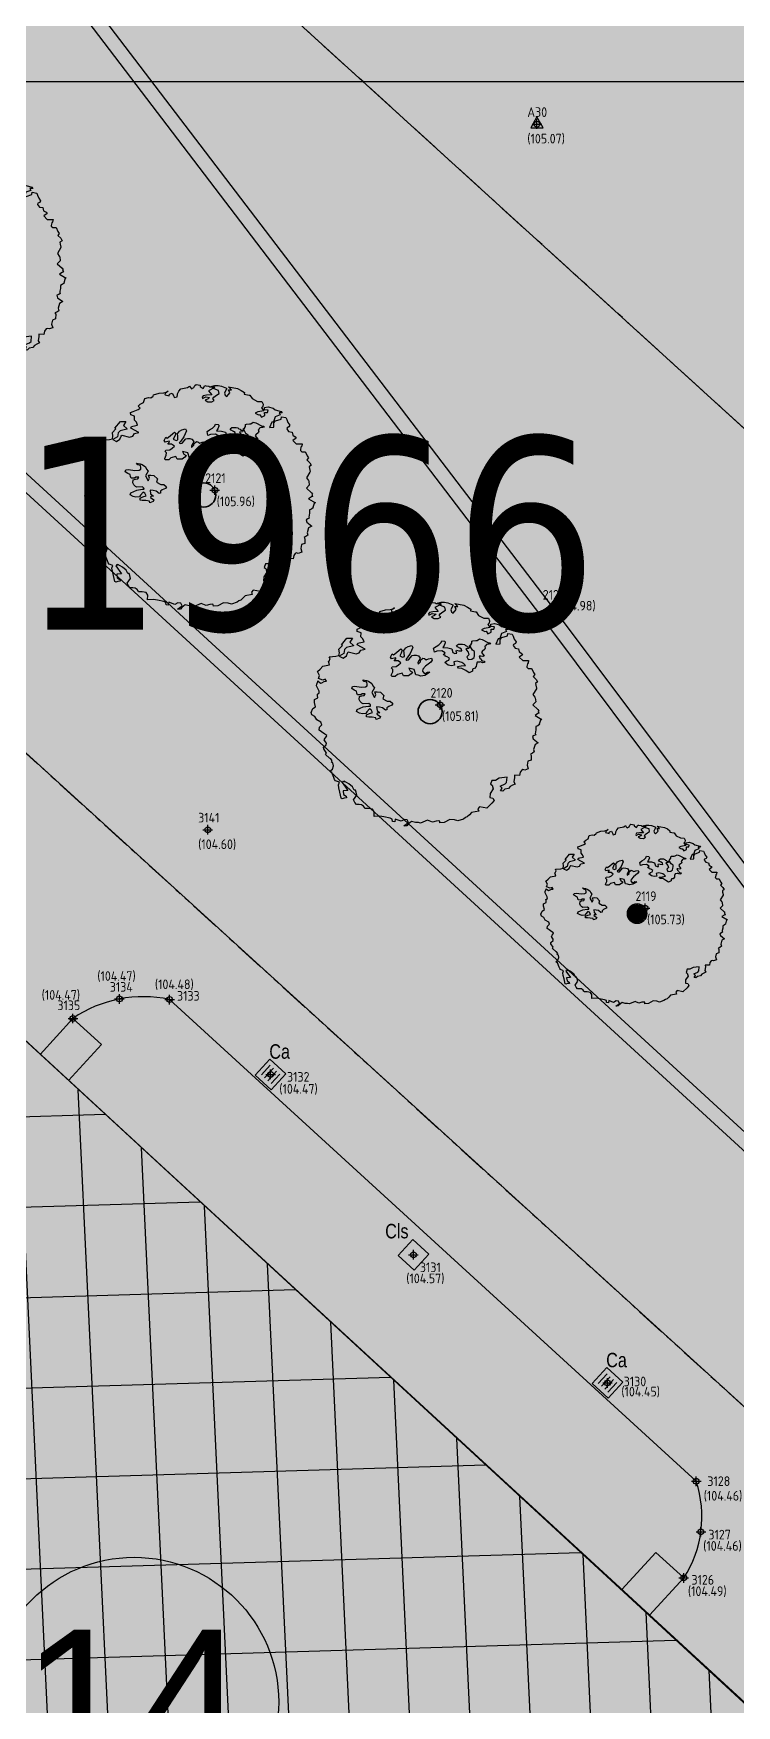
# Model space of a CAD drawing. Extents: x 9555 to 11275, y -8412 to -6382.
# Drawn here: x 10449.14 to 10463.72, y -7887.91 to -7853.26 of the extents above; entities that cross this region are included whole.
import ezdxf
from ezdxf.enums import TextEntityAlignment as Align

# ---------------------------------------------------------------- set-up
doc = ezdxf.new("R2010")
doc.units = 0
doc.header["$MEASUREMENT"] = 0
doc.header["$XCLIPFRAME"] = 2
doc.header["$PDMODE"] = 33
doc.header["$PDSIZE"] = 0.12
doc.linetypes.add('DASHEDX2', pattern=[1.5, 1, -0.5])
doc.linetypes.add('PHANTOM2', pattern=[1.25, 0.625, -0.125, 0.125, -0.125, 0.125, -0.125])
doc.layers.get('0').update_dxf_attribs({"color": 53, "lineweight": 50})
for name, color, linetype in [('01_PROG', 7, 'Continuous'), ('02_CAT', 7, 'Continuous'), ('Conf Lotti-Retino', 253, 'Continuous'), ('Fgl-Cat_Txt-DivisioneAllegati', 161, 'DASHEDX2'), ('GEI-Nome_P', 6, 'Continuous'), ('GEI-Punti', 7, 'Continuous'), ('Gei-Punti_3D', 3, 'Continuous'), ('GEI-Quote_P', 3, 'Continuous'), ('GEI-Simboli', 6, 'Continuous'), ('Immagine', 181, 'Continuous'), ('Ril-Aiuola_Retino', 85, 'Continuous'), ('Ril-Albero', 104, 'Continuous'), ('Ril-Fabbr_Num', 7, 'Continuous'), ('Ril-Fabbr_Retino', 8, 'Continuous'), ('Ril-Muro', 6, 'Continuous'), ('Ril-Strada', 4, 'Continuous'), ('Ril-Tomb_CADITOIA-Chiusino', 5, 'Continuous'), ('Ril-Tomb_CEMENTO-Cls', 5, 'Continuous')]:
    doc.layers.add(name, color=color, linetype=linetype)
for name, color, linetype, lineweight in [('Conf Lotti', 2, 'PHANTOM2', 30), ('Fgl.957D_Estratto', 162, 'Continuous', 30), ('Fgl.957E_Estratto', 5, 'Continuous', 30), ('Fr01 Fgl. 957D', 140, 'Continuous', 30), ('Ril-Albero_Tronco', 3, 'Continuous', 35), ('Ril-Fabbr', 9, 'Continuous', 30)]:
    doc.layers.add(name, color=color, linetype=linetype, lineweight=lineweight)
doc.layers.add('Gei-Nome_p(OFF)', color=251, linetype='Continuous', plot=False)
doc.styles.add('Arial', font='arial.ttf')
doc.styles.add('HELVLA', font='helvl', dxfattribs={"width": 0.8})
doc.styles.get("Standard").update_dxf_attribs({"font": 'isocp.shx'})
doc.styles.add('Tahoma', font='tahoma.ttf')
picture_1 = doc.add_image_def('image1.png', size_in_pixel=(3510, 4950))
picture_2 = doc.add_image_def('image2.png', size_in_pixel=(4950, 3510))
picture_3 = doc.add_image_def('image3.png', size_in_pixel=(3510, 4950))

# ---------------------------------------------------------------- blocks, each defined once
blk = doc.blocks.new('ALB_PINO')
at = {"layer": 'Ril-Albero'}
for points in [[(0.996, -1.089), (0.965, -1.084), (0.987, -1.048), (0.96, -1.019), (1.029, -0.991), (1.049, -0.971), (1.054, -0.9), (0.948, -0.913), (0.894, -0.943), (0.846, -0.942), (0.829, -0.995), (0.851, -1.007), (0.866, -1.058), (0.822, -1.122), (0.82, -1.177), (0.859, -1.184), (0.876, -1.219), (0.846, -1.254), (0.778, -1.322), (0.678, -1.303), (0.656, -1.332), (0.666, -1.365), (0.568, -1.38), (0.538, -1.414), (0.509, -1.441), (0.483, -1.452), (0.456, -1.471), (0.379, -1.497), (0.334, -1.481), (0.271, -1.478), (0.191, -1.519), (0.134, -1.525), (0.131, -1.501), (0.115, -1.498), (0.083, -1.5), (0.032, -1.515), (-0.035, -1.487), (-0.13, -1.526), (-0.161, -1.52), (-0.201, -1.521), (-0.253, -1.503), (-0.301, -1.543), (-0.32, -1.563), (-0.36, -1.564), (-0.296, -1.52), (-0.314, -1.484), (-0.353, -1.478), (-0.397, -1.502), (-0.479, -1.471), (-0.486, -1.509), (-0.517, -1.504), (-0.519, -1.472), (-0.549, -1.458), (-0.634, -1.443), (-0.688, -1.433), (-0.769, -1.435), (-0.765, -1.371), (-0.791, -1.335), (-0.845, -1.325), (-0.893, -1.325), (-0.899, -1.315), (-0.912, -1.297), (-0.94, -1.276), (-0.971, -1.271), (-1.011, -1.271), (-1.03, -1.244), (-1.048, -1.209), (-1.004, -1.145), (-1.013, -1.103), (-1.024, -1.077), (-1.039, -1.075), (-1.063, -1.03), (-1.112, -0.99), (-1.178, -0.954), (-1.188, -0.968), (-1.193, -0.951), (-1.205, -0.973), (-1.129, -1.082), (-1.193, -1.087), (-1.186, -1.136), (-1.15, -1.158), (-1.147, -1.183), (-1.179, -1.185), (-1.205, -1.196), (-1.219, -1.186), (-1.236, -1.103), (-1.25, -1.045), (-1.258, -1.003), (-1.244, -0.966), (-1.296, -0.948), (-1.309, -0.93), (-1.32, -0.904), (-1.348, -0.835), (-1.376, -0.814), (-1.34, -0.789), (-1.324, -0.744), (-1.332, -0.702), (-1.354, -0.691), (-1.343, -0.676), (-1.362, -0.649), (-1.377, -0.639), (-1.432, -0.589), (-1.42, -0.567), (-1.458, -0.512), (-1.461, -0.488), (-1.423, -0.454), (-1.419, -0.431), (-1.432, -0.413), (-1.451, -0.386), (-1.439, -0.364), (-1.419, -0.343), (-1.417, -0.328), (-1.445, -0.307), (-1.487, -0.275), (-1.523, -0.253), (-1.516, -0.214), (-1.486, -0.18), (-1.496, -0.146), (-1.554, -0.112), (-1.578, -0.067), (-1.621, -0.043), (-1.631, -0.01), (-1.606, 0.042), (-1.569, 0.067), (-1.583, 0.125), (-1.584, 0.165), (-1.539, 0.189), (-1.542, 0.222), (-1.546, 0.239), (-1.519, 0.258), (-1.523, 0.282), (-1.558, 0.352), (-1.554, 0.376), (-1.539, 0.413), (-1.538, 0.421), (-1.503, 0.391), (-1.486, 0.396), (-1.451, 0.413), (-1.451, 0.413), (-1.419, 0.415), (-1.438, 0.443), (-1.472, 0.433), (-1.532, 0.452), (-1.516, 0.497), (-1.546, 0.55), (-1.508, 0.583), (-1.469, 0.624), (-1.378, 0.64), (-1.393, 0.69), (-1.386, 0.689), (-1.371, 0.726), (-1.382, 0.752), (-1.293, 0.76), (-1.251, 0.769), (-1.244, 0.807), (-1.252, 0.856), (-1.203, 0.904), (-1.217, 0.914), (-1.142, 1.006), (-1.066, 1.007), (-1.102, 0.953), (-1.05, 0.908), (-1.052, 0.9), (-1.144, 0.877), (-1.173, 0.85), (-1.183, 0.796), (-1.245, 0.759), (-1.194, 0.734), (-1.148, 0.766), (-1.133, 0.803), (-1.123, 0.817), (-1.016, 0.79), (-0.973, 0.806), (-0.95, 0.842), (-0.892, 0.856), (-1.001, 0.915), (-0.989, 0.937), (-0.972, 0.942), (-0.906, 0.954), (-0.923, 0.997), (-0.949, 1.026), (-0.947, 1.081), (-1, 1.099), (-1.002, 1.131), (-0.969, 1.141), (-0.9, 1.169), (-0.872, 1.188), (-0.899, 1.216), (-0.87, 1.243), (-0.826, 1.267), (-0.809, 1.32), (-0.758, 1.335), (-0.727, 1.329), (-0.691, 1.355), (-0.688, 1.37), (-0.611, 1.396), (-0.546, 1.4), (-0.513, 1.41), (-0.487, 1.422), (-0.523, 1.396), (-0.535, 1.374), (-0.527, 1.373), (-0.475, 1.356), (-0.472, 1.371), (-0.461, 1.385), (-0.435, 1.396), (-0.411, 1.352), (-0.406, 1.335), (-0.365, 1.344), (-0.359, 1.375), (-0.358, 1.383), (-0.343, 1.42), (-0.313, 1.454), (-0.222, 1.47), (-0.195, 1.489), (-0.182, 1.471), (-0.169, 1.452), (-0.134, 1.47), (-0.121, 1.5), (-0.103, 1.512), (-0.049, 1.503), (-0.051, 1.487), (-0.009, 1.456), (0.015, 1.499), (0.03, 1.496), (0.069, 1.489), (0.083, 1.479), (0.148, 1.483), (0.145, 1.468), (0.066, 1.426), (0.111, 1.37), (0.039, 1.367), (-0.01, 1.36), (-0.022, 1.338), (-0.017, 1.321), (0.027, 1.345), (0.081, 1.336), (0.062, 1.315), (0.019, 1.299), (0.055, 1.276), (0.11, 1.274), (0.145, 1.292), (0.126, 1.319), (0.126, 1.319), (0.138, 1.341), (0.175, 1.367), (0.211, 1.392), (0.203, 1.433), (0.142, 1.452), (0.1, 1.484), (0.151, 1.499), (0.198, 1.498), (0.245, 1.49), (0.29, 1.474), (0.29, 1.474), (0.312, 1.462), (0.31, 1.454), (0.284, 1.395), (0.295, 1.369), (0.315, 1.349), (0.356, 1.398), (0.34, 1.441), (0.38, 1.442), (0.339, 1.481), (0.463, 1.459), (0.514, 1.433), (0.557, 1.402), (0.553, 1.379), (0.622, 1.366), (0.63, 1.365), (0.662, 1.319), (0.735, 1.282), (0.798, 1.278), (0.816, 1.243), (0.81, 1.212), (0.791, 1.192), (0.824, 1.154), (0.741, 1.137), (0.706, 1.119), (0.749, 1.096), (0.766, 1.101), (0.792, 1.064), (0.836, 1.088), (0.835, 1.128), (0.875, 1.129), (0.881, 1.16), (0.834, 1.168), (0.832, 1.2), (0.881, 1.208), (0.95, 1.187), (0.978, 1.166), (1.062, 1.143), (1.074, 1.125), (1.034, 1.124), (1.046, 1.098), (0.977, 1.071), (0.956, 1.002), (0.932, 0.999), (0.902, 0.924), (0.959, 0.93), (0.961, 0.986), (0.982, 1.014), (1.059, 1.04), (1.065, 1.071), (1.126, 1.06), (1.138, 1.034), (1.154, 0.991), (1.179, 0.954), (1.168, 0.933), (1.142, 0.921), (1.139, 0.906), (1.164, 0.869), (1.211, 0.861), (1.219, 0.819), (1.255, 0.797), (1.268, 0.779), (1.222, 0.747), (1.269, 0.699), (1.309, 0.699), (1.35, 0.7), (1.344, 0.669), (1.333, 0.655), (1.326, 0.616), (1.325, 0.609), (1.346, 0.589), (1.386, 0.59), (1.393, 0.588), (1.416, 0.536), (1.435, 0.509), (1.414, 0.481), (1.455, 0.442), (1.473, 0.406), (1.445, 0.387), (1.449, 0.363), (1.457, 0.321), (1.456, 0.314), (1.41, 0.234), (1.435, 0.198), (1.441, 0.188), (1.447, 0.132), (1.408, 0.091), (1.477, 0.03), (1.489, 0.012), (1.48, 0.006), (1.492, -0.02), (1.475, -0.025), (1.438, -0.051), (1.532, -0.107), (1.516, -0.105), (1.496, -0.173), (1.504, -0.174), (1.477, -0.193), (1.451, -0.205), (1.451, -0.245), (1.444, -0.283), (1.442, -0.299), (1.447, -0.316), (1.428, -0.328), (1.402, -0.34), (1.412, -0.373), (1.483, -0.426), (1.438, -0.45), (1.418, -0.518), (1.428, -0.552), (1.401, -0.571), (1.375, -0.582), (1.387, -0.6), (1.384, -0.664), (1.341, -0.68), (1.331, -0.734), (1.346, -0.785), (1.296, -0.8), (1.272, -0.795), (1.255, -0.8), (1.234, -0.829), (1.226, -0.875), (1.155, -0.87), (1.157, -0.903), (1.146, -0.964), (1.165, -0.992), (1.13, -1.009), (1.095, -1.027), (1.074, -1.055), (1.025, -1.062)], [(0.722, 0.669), (0.688, 0.681), (0.677, 0.679), (0.646, 0.676), (0.635, 0.647), (0.633, 0.619), (0.609, 0.591), (0.588, 0.587), (0.579, 0.583), (0.58, 0.554), (0.534, 0.532), (0.488, 0.563), (0.436, 0.592), (0.388, 0.596), (0.374, 0.616), (0.427, 0.625), (0.484, 0.632), (0.461, 0.656), (0.434, 0.674), (0.369, 0.693), (0.323, 0.682), (0.332, 0.635), (0.291, 0.627), (0.247, 0.637), (0.2, 0.672), (0.229, 0.695), (0.257, 0.707), (0.265, 0.731), (0.235, 0.751), (0.204, 0.759), (0.205, 0.774), (0.179, 0.779), (0.191, 0.793), (0.205, 0.806), (0.162, 0.833), (0.093, 0.828), (0.058, 0.814), (0.045, 0.867), (0.081, 0.891), (0.12, 0.915), (0.15, 0.945), (0.162, 0.97), (0.197, 0.965), (0.207, 0.954), (0.208, 0.942), (0.193, 0.907), (0.176, 0.878), (0.244, 0.875), (0.296, 0.86), (0.31, 0.81), (0.338, 0.797), (0.364, 0.8), (0.359, 0.83), (0.362, 0.844), (0.393, 0.835), (0.436, 0.833), (0.432, 0.855), (0.407, 0.871), (0.375, 0.886), (0.362, 0.905), (0.387, 0.922), (0.398, 0.926), (0.445, 0.926), (0.469, 0.918), (0.483, 0.906), (0.501, 0.899), (0.507, 0.889), (0.54, 0.883), (0.531, 0.865), (0.506, 0.86), (0.49, 0.858), (0.5, 0.841), (0.522, 0.816), (0.531, 0.78), (0.503, 0.752), (0.52, 0.715), (0.57, 0.72), (0.602, 0.74), (0.606, 0.763), (0.609, 0.8), (0.609, 0.823), (0.579, 0.844), (0.552, 0.886), (0.536, 0.901), (0.557, 0.916), (0.571, 0.936), (0.572, 0.963), (0.586, 0.971), (0.627, 0.975), (0.646, 0.976), (0.677, 0.997), (0.715, 0.986), (0.793, 0.946), (0.817, 0.941), (0.832, 0.929), (0.81, 0.922), (0.793, 0.925), (0.771, 0.919), (0.76, 0.902), (0.748, 0.895), (0.756, 0.865), (0.752, 0.856), (0.714, 0.825), (0.706, 0.811), (0.724, 0.785), (0.743, 0.764), (0.724, 0.753), (0.693, 0.76), (0.672, 0.758), (0.683, 0.734), (0.699, 0.717), (0.706, 0.705), (0.72, 0.696), (0.745, 0.69), (0.744, 0.671)], [(-0.5, 0.779), (-0.459, 0.809), (-0.424, 0.842), (-0.4, 0.861), (-0.381, 0.842), (-0.397, 0.803), (-0.417, 0.764), (-0.38, 0.748), (-0.353, 0.757), (-0.355, 0.807), (-0.361, 0.836), (-0.332, 0.874), (-0.3, 0.893), (-0.251, 0.905), (-0.238, 0.878), (-0.272, 0.796), (-0.315, 0.736), (-0.335, 0.716), (-0.32, 0.707), (-0.296, 0.709), (-0.244, 0.767), (-0.223, 0.774), (-0.19, 0.772), (-0.161, 0.762), (-0.138, 0.731), (-0.151, 0.704), (-0.17, 0.675), (-0.166, 0.652), (-0.134, 0.68), (-0.133, 0.705), (-0.099, 0.734), (-0.079, 0.726), (-0.055, 0.711), (-0.022, 0.723), (0.019, 0.73), (0.03, 0.706), (0.01, 0.678), (-0.062, 0.624), (-0.102, 0.58), (-0.106, 0.554), (-0.092, 0.538), (-0.068, 0.52), (-0.036, 0.542), (-0.006, 0.539), (-0.049, 0.509), (-0.074, 0.497), (-0.127, 0.486), (-0.164, 0.498), (-0.194, 0.503), (-0.217, 0.575), (-0.29, 0.595), (-0.275, 0.557), (-0.241, 0.539), (-0.26, 0.516), (-0.297, 0.488), (-0.363, 0.488), (-0.384, 0.526), (-0.449, 0.509), (-0.479, 0.482), (-0.527, 0.479), (-0.532, 0.5), (-0.513, 0.545), (-0.511, 0.578), (-0.53, 0.597), (-0.521, 0.615), (-0.467, 0.62), (-0.434, 0.641), (-0.403, 0.667), (-0.44, 0.697), (-0.491, 0.694), (-0.471, 0.722), (-0.472, 0.735), (-0.53, 0.722), (-0.541, 0.746), (-0.519, 0.791)], [(-0.743, -0.084), (-0.794, -0.076), (-0.842, -0.074), (-0.872, -0.071), (-0.872, -0.044), (-0.833, -0.028), (-0.791, -0.014), (-0.806, 0.023), (-0.832, 0.036), (-0.866, -0.001), (-0.882, -0.026), (-0.929, -0.032), (-0.966, -0.023), (-1.009, 0.003), (-0.999, 0.031), (-0.917, 0.066), (-0.844, 0.077), (-0.816, 0.077), (-0.819, 0.094), (-0.838, 0.109), (-0.916, 0.105), (-0.936, 0.115), (-0.958, 0.14), (-0.971, 0.167), (-0.966, 0.206), (-0.937, 0.216), (-0.903, 0.223), (-0.89, 0.242), (-0.932, 0.244), (-0.95, 0.228), (-0.996, 0.231), (-1.004, 0.251), (-1.01, 0.278), (-1.042, 0.294), (-1.075, 0.318), (-1.066, 0.342), (-1.032, 0.348), (-0.944, 0.335), (-0.884, 0.338), (-0.863, 0.354), (-0.861, 0.375), (-0.866, 0.405), (-0.904, 0.412), (-0.923, 0.435), (-0.872, 0.426), (-0.845, 0.416), (-0.8, 0.387), (-0.783, 0.352), (-0.764, 0.328), (-0.8, 0.26), (-0.762, 0.194), (-0.745, 0.232), (-0.757, 0.269), (-0.727, 0.272), (-0.682, 0.265), (-0.634, 0.219), (-0.647, 0.177), (-0.589, 0.143), (-0.548, 0.141), (-0.512, 0.11), (-0.524, 0.09), (-0.568, 0.072), (-0.594, 0.05), (-0.594, 0.024), (-0.613, 0.018), (-0.654, 0.051), (-0.692, 0.06), (-0.733, 0.064), (-0.728, 0.017), (-0.69, -0.018), (-0.724, -0.023), (-0.732, -0.033), (-0.682, -0.065), (-0.691, -0.09), (-0.739, -0.106)]]:
    blk.add_lwpolyline(points, close=True, dxfattribs=at)
at = {"layer": 'Ril-Albero', "const_width": 0.15, "flags": 128}
blk.add_lwpolyline([(-0.075, 0, 1), (0.075, 0, 1)], format="xyb", close=True, dxfattribs=at)
blk = doc.blocks.new('TCa-a')
at = {"layer": 'Ril-Tomb_CADITOIA-Chiusino'}
for p, q in [((-0.15, 0.15), (0.15, 0.15)), ((-0.15, 0.05), (0.15, 0.05)), ((-0.15, -0.05), (0.15, -0.05)), ((-0.15, -0.15), (0.15, -0.15))]:
    blk.add_line(p, q, dxfattribs=at)
blk.add_lwpolyline([(-0.25, -0.25), (0.25, -0.25), (0.25, 0.25), (-0.25, 0.25)], close=True, dxfattribs=at)
blk = doc.blocks.new('FabbrTeatro-N')
at = {"layer": 'Ril-Fabbr_Num'}
h = blk.add_hatch(color=152, dxfattribs=at)
edge = h.paths.add_edge_path()
edge.add_arc((0, 0), 1, 0, 360)
blk.add_circle((0, 0), 1, dxfattribs=at)
at = {"layer": 'Ril-Fabbr_Num', "style": 'Arial'}
blk.add_attdef('Num', text='', height=1, dxfattribs=at).set_placement((0, 0), align=Align.MIDDLE)
blk = doc.blocks.new('20043-1_Prog-Confini')
at = {"layer": 'Conf Lotti-Retino'}
h = blk.add_hatch(color=256, dxfattribs=at)
h.paths.add_polyline_path([(10440.904, -7860.831), (10481.594, -7897.835), (10443.955, -7939.223), (10455.053, -7949.315), (10501.476, -7898.267), (10547.189, -7848.002), (10411.97, -7725.031), (10340.578, -7745.23), (10225.512, -7871.756), (10219.572, -7866.354), (10165.524, -7925.785), (10195.694, -7953.18), (10249.907, -8002.481), (10270.622, -8021.32), (10278.897, -8012.22), (10188.639, -7930.138), (10307.726, -7799.19), (10366.912, -7853.014), (10397.984, -7881.272), (10388.565, -7891.63), (10401.881, -7903.74)])
h.paths.add_polyline_path([(10406.058, -7872.394), (10374.985, -7844.136), (10315.8, -7790.312), (10347.147, -7755.842), (10408.825, -7738.391), (10442.939, -7769.415), (10528.018, -7846.787), (10491.686, -7886.738), (10437.68, -7837.623)], flags=16)
for color, points in [(41, [(10374.985, -7844.136), (10442.939, -7769.415), (10528.018, -7846.787), (10491.686, -7886.738), (10437.68, -7837.623), (10406.058, -7872.394)]), (43, [(10440.904, -7860.831), (10401.881, -7903.74), (10442.571, -7940.744), (10481.594, -7897.835)])]:
    blk.add_hatch(color=color, dxfattribs=at).paths.add_polyline_path(points)
at = {"layer": 'Conf Lotti'}
for p, q in [((10491.686, -7886.738), (10437.68, -7837.623)), ((10481.594, -7897.835), (10440.904, -7860.831))]:
    blk.add_line(p, q, dxfattribs=at)
blk = doc.blocks.new('-Fgl. 957D Estratto Foglio Intero_PostFR1')
at = {"layer": 'Immagine'}
image = blk.add_image(picture_1, insert=(10047.107, -8052.467), size_in_units=(594.323, 838.148), rotation=0.001621, dxfattribs=at)
image.set_boundary_path([(307.502, 335.181), (3170.12, 4586.921)])
image.dxf.flags = 15
blk = doc.blocks.new('-Fgl. 957E Estratto Foglio Intero_PostFR2')
at = {"layer": 'Immagine'}
image = blk.add_image(picture_2, insert=(9917.284, -8422.509), size_in_units=(838.183, 594.348), rotation=0.00109, dxfattribs=at)
image.set_boundary_path([(308.756, 193.629), (4680.161, 3410.458)])
image.dxf.flags = 15
blk = doc.blocks.new('-Fgl. 958 Estratto Foglio Intero_PostFR3')
at = {"layer": 'Immagine'}
image = blk.add_image(picture_3, insert=(9716.786, -8308.175), size_in_units=(1485.814, 2095.379), rotation=-0.001044, dxfattribs=at)
image.set_boundary_path([(486.986, 415.0435), (2987.88, 4584.8433)])
image.dxf.flags = 15
blk = doc.blocks.new('- Fogli_Unione (Estratti_20043_SpostatoComeAll.957E_SuRIL_PostFR1-FR2-FR3 (2021-02-08)')
for name in ['-Fgl. 958 Estratto Foglio Intero_PostFR3', '-Fgl. 957D Estratto Foglio Intero_PostFR1', '-Fgl. 957E Estratto Foglio Intero_PostFR2']:
    blk.add_blockref(name, (0, 0))
blk = doc.blocks.new('2493-1_PostFRAZ')
at = {"layer": 'Fgl.957D_Estratto', "lineweight": -3}
h = blk.add_hatch(dxfattribs=at)
h.set_pattern_fill('ANSI31', color=174, scale=15, angle=316.7312, style=0)
h.set_pattern_definition([(1.731223, (-72.3912, -337.6289), (-0.05664553, 1.87414415), [])])
h.paths.add_polyline_path([(10406.326, -7903.43), (10440.256, -7866.1), (10476.367, -7899.375), (10465.25, -7911.56), (10464.321, -7910.712), (10463.938, -7911.067), (10461.905, -7909.213), (10462.256, -7908.828), (10461.514, -7908.151), (10453.625, -7916.905), (10457.308, -7920.266), (10442.462, -7936.539)])
at = {"layer": 'Fgl-Cat_Txt-DivisioneAllegati', "const_width": 2}
blk.add_lwpolyline([(10702.686, -8099.801), (10705.703, -8097.601), (10664.995, -8032.71), (10624.259, -7971.584), (10623.508, -7972.543), (10605.077, -7944.282), (10562.182, -7879.895), (10525.19, -7921.143), (10505.715, -7903.79), (10497.194, -7913.056), (10472.275, -7892.921), (10440.452, -7863.619), (10396.214, -7912.031), (10395.176, -7911.098), (10388.238, -7918.529), (10387.581, -7917.808), (10339.974, -7969.724), (10333.592, -7976.514), (10323.136, -7967.248), (10242.662, -7892.829), (10231.648, -7862.037)], dxfattribs=at)
at = {"layer": 'Fgl.957D_Estratto'}
blk.add_lwpolyline([(10246.977, -7899.376), (10263.113, -7914.548), (10321.693, -7968.84), (10333.582, -7979.537), (10341.571, -7971.121), (10387.518, -7920.834), (10388.261, -7921.57), (10395.947, -7913.339), (10396.94, -7914.254), (10406.326, -7903.43), (10440.256, -7866.1), (10476.367, -7899.375), (10497.156, -7915.257), (10506.086, -7905.521), (10525.673, -7923.37), (10562.243, -7882.954)], dxfattribs=at)
at = {"layer": 'Fgl.957E_Estratto'}
blk.add_lwpolyline([(10701.597, -8098.12), (10703.243, -8096.898), (10670.76, -8043.613), (10623.97, -7975.197), (10619.426, -7968.79), (10603.554, -7945.285), (10562.243, -7882.954), (10525.673, -7923.37), (10506.086, -7905.521), (10497.156, -7915.257), (10476.367, -7899.375), (10440.256, -7866.1), (10406.326, -7903.43), (10396.94, -7914.254), (10395.947, -7913.339), (10388.261, -7921.57), (10387.518, -7920.834), (10341.571, -7971.121), (10333.582, -7979.537), (10321.693, -7968.84), (10263.113, -7914.548), (10246.977, -7899.376)], dxfattribs=at)
at = {"layer": 'Fr01 Fgl. 957D'}
for points in [[(10512.121, -7832.33), (10528.018, -7846.787), (10491.686, -7886.738), (10437.68, -7837.623), (10406.058, -7872.394)], [(10478.625, -7901.1), (10481.594, -7897.835), (10440.904, -7860.831), (10401.881, -7903.74), (10404.216, -7905.864)]]:
    blk.add_lwpolyline(points, dxfattribs=at)
at = {"layer": '02_CAT'}
blk.add_blockref('- Fogli_Unione (Estratti_20043_SpostatoComeAll.957E_SuRIL_PostFR1-FR2-FR3 (2021-02-08)', (2.401, 6.764), dxfattribs=at)
at = {"layer": 'Fr01 Fgl. 957D', "style": 'Tahoma'}
blk.add_text('1966', height=4, dxfattribs=at).set_placement((10448.848, -7865.621))

msp = doc.modelspace()

# ---------------------------------------------------------------- hatches: boundary and pattern name
at = {"layer": 'Ril-Aiuola_Retino'}
h = msp.add_hatch(dxfattribs=at)
h.set_pattern_fill('TEXTURE', color=256, scale=1.5, angle=90)
h.set_pattern_definition([(90, (-0.72, 1.08), (-1.14, 0.66), [0.06, -1.005, 0.045, -0.435, 0.09, -1.065]), (100, (-1.335, 0.795), (-1.42672142, 0.40338068), [0.105, -0.255, 0.135, -0.795, 0.075, -0.99]), (110, (-0.855, 0.645), (-1.104881267, 0.66735477), [0.12, -0.825, 0.105, -0.615, 0.075, -0.48]), (120, (-0.765, 1.08), (-1.27025934, -0.10984628), [0.075, -0.495, 0.06, -0.735, 0.045, -0.975]), (130, (-1.095, 0.66), (-1.081851777, 0.169179587), [0.06, -0.66, 0.045, -0.42, 0.12, -0.765]), (140, (-0.555, 0.885), (-1.17866747, -0.40123932), [0.03, -0.555, 0.075, -0.915, 0.09, -0.465]), (150, (-0.66, 0.93), (-1.11853829, -0.49736515), [0.075, -0.615, 0.03, -0.72, 0.06, -0.555]), (160, (-0.48, 0.765), (-1.07793424, -0.54946135), [0.045, -0.285, 0.09, -0.48, 0.06, -0.66]), (170, (-1.365, 0.84), (-0.82359725, -1.04282672), [0.105, -0.66, 0.045, -0.78, 0.09, -0.735]), (180, (-0.72, 0.93), (-0.555, -1.32), [0.09, -0.465, 0.06, -0.915, 0.03, -0.93]), (190, (-1.185, 0.69), (-0.72572646, -1.239857295), [0.105, -0.585, 0.09, -0.48, 0.105, -1.095]), (200, (-0.33, 0.585), (-0.40845569, -1.20220171), [0.12, -0.39, 0.06, -0.795, 0.09, -0.87]), (210, (-0.51, 0.18), (-0.14246134, -1.43324972), [0.075, -1.005, 0.09, -0.465, 0.105, -0.615]), (220, (-0.18, 0.51), (-0.356330406, -1.395538836), [0.045, -0.33, 0.06, -0.645, 0.12, -0.84]), (230, (-1.38, 0.06), (0.17102844, -1.10298426), [0.09, -0.54, 0.105, -0.465, 0.06, -0.63]), (240, (-0.09, 1.305), (0.60383629, -1.02412486), [0.06, -0.42, 0.12, -0.93, 0.105, -0.855]), (250, (-0.93, 0.315), (0.81214345, -1.18950537), [0.09, -0.63, 0.075, -0.57, 0.06, -0.915]), (260, (-0.57, 0.405), (0.845615826, -1.078220235), [0.135, -0.495, 0.09, -0.675, 0.12, -0.66])])
h.paths.add_polyline_path([(10421.277, -7874.588), (10418.837, -7872.375), (10418.767, -7872.375), (10415.857, -7875.578), (10418.298, -7877.866)])
h.paths.add_polyline_path([(10418.625, -7874.349, -1), (10419.125, -7874.349, -1)], flags=16)
h.paths.add_polyline_path([(10366.64, -7934.316), (10366.22, -7933.14, -0.221447), (10363.715, -7933.153), (10356.141, -7941.233), (10348.064, -7950.231, 0.679608), (10350.238, -7952.359), (10350.758, -7952.048), (10350.541, -7951.847), (10357.644, -7944.175)])
h.paths.add_polyline_path([(10356.517, -7942.781), (10356.15, -7943.19), (10355.74, -7942.823), (10356.108, -7942.413)], flags=16)
h.paths.add_polyline_path([(10354.108, -7945.641), (10353.574, -7946.236), (10352.979, -7945.701), (10353.513, -7945.106)], flags=16)
h.paths.add_polyline_path([(10376.527, -7923.496), (10374.281, -7921.441), (10374.273, -7921.441), (10371.294, -7924.727), (10371.191, -7925.686), (10370.474, -7926.5), (10370.474, -7926.451), (10369.553, -7926.669), (10369.065, -7927.265), (10372.366, -7928.042)])
edge = h.paths.add_edge_path(flags=16)
edge.add_ellipse((10370.869, -7926.24), major_axis=(-0.158, -0.158), ratio=0.447214, start_angle=0, end_angle=360)
edge.add_line((10371.033, -7926.24), (10370.988, -7926.24))
edge.add_ellipse((10370.869, -7926.24), major_axis=(-0.158, -0.158), ratio=0.447214, start_angle=0, end_angle=360)
edge.add_line((10370.705, -7926.24), (10370.749, -7926.24))
edge = h.paths.add_edge_path(flags=16)
edge.add_ellipse((10370.869, -7926.24), major_axis=(-0.158, -0.158), ratio=0.447214, start_angle=0, end_angle=360)
h.paths.add_polyline_path([(10391.814, -7906.792), (10389.46, -7904.684), (10376.513, -7918.969), (10378.775, -7921.04)])
h.paths.add_polyline_path([(10449.631, -7852.169), (10445.877, -7854.903), (10443.598, -7857.444), (10467.061, -7878.931), (10468.6, -7877.263), (10459.662, -7865.327)])
h.paths.add_polyline_path([(10447.756, -7858.176, -1), (10447.256, -7858.176, -1)], flags=16)
h.paths.add_polyline_path([(10452.923, -7862.827, -1), (10452.423, -7862.827, -1)], flags=16)
h.paths.add_polyline_path([(10457.617, -7867.317, -1), (10457.117, -7867.317, -1)], flags=16)
h.paths.add_polyline_path([(10461.858, -7871.503, -1), (10461.458, -7871.503, -1)], flags=16)
h.paths.add_polyline_path([(10466.48, -7875.691, -1), (10465.98, -7875.691, -1)], flags=16)
h.paths.add_polyline_path([(10442.633, -7852.719), (10439.683, -7850.073), (10437.07, -7852.987), (10438.942, -7854.663), (10439.942, -7853.545), (10440.925, -7854.546)])
h.paths.add_polyline_path([(10439.601, -7851.025, -1), (10440.201, -7851.025, -1)], flags=16)
h.paths.add_polyline_path([(10436.565, -7857.765), (10434.075, -7855.528), (10421.405, -7869.471), (10423.884, -7871.719)])
h.paths.add_polyline_path([(10432.223, -7859.253, -1), (10432.723, -7859.253, -1)], flags=16)
h.paths.add_polyline_path([(10428.227, -7864.357, -1), (10427.727, -7864.357, -1)], flags=16)
h.paths.add_polyline_path([(10423.728, -7869.501, -1), (10423.128, -7869.501, -1)], flags=16)
h.paths.add_polyline_path([(10415.899, -7880.521), (10413.419, -7878.239), (10395.983, -7897.519), (10398.381, -7899.745)])
h.paths.add_polyline_path([(10412.528, -7881.195, -1), (10413.228, -7881.195, -1)], flags=16)
h.paths.add_polyline_path([(10408.427, -7886.461, -1), (10407.927, -7886.461, -1)], flags=16)
h.paths.add_polyline_path([(10403.817, -7891.468, -1), (10403.367, -7891.468, -1)], flags=16)
h.paths.add_polyline_path([(10399.337, -7896.598, -1), (10398.537, -7896.598, -1)], flags=16)
edge = h.paths.add_edge_path()
edge.add_line((10337.975, -7966.122), (10345.57, -7957.795))
edge.add_arc((10344.121, -7956.981), 1.662, 330.6636, 483.5402)
edge.add_line((10343.203, -7955.595), (10335.607, -7963.922))
edge.add_arc((10337.056, -7964.736), 1.662, 150.6636, 303.5402)
edge = h.paths.add_edge_path(flags=16)
edge.add_ellipse((10343.602, -7955.995), major_axis=(0.125, 0.136), ratio=0.702703, start_angle=0, end_angle=360)
edge = h.paths.add_edge_path(flags=16)
edge.add_arc((10340.588, -7960.779), 0.2, 0, 360)
h.paths.add_polyline_path([(10356.194, -7942.401), (10356.793, -7942.401), (10356.793, -7941.978), (10356.194, -7941.978)], flags=24)
h.paths.add_polyline_path([(10337.612, -7962.717), (10338.203, -7963.256), (10338.743, -7962.665), (10338.152, -7962.126)], flags=16)
h.paths.add_polyline_path([(10336.928, -7963.891), (10337.371, -7964.296), (10337.775, -7963.852), (10337.332, -7963.448)], flags=16)
at = {"layer": 'Ril-Fabbr_Retino'}
h = msp.add_hatch(dxfattribs=at)
h.set_pattern_fill('ANSI31', color=256, scale=10, angle=47.7, style=2)
h.paths.add_polyline_path([(10406.233, -7903.498), (10442.491, -7936.6), (10456.701, -7920.95), (10451.83, -7916.52), (10452.207, -7916.106), (10451.645, -7915.594), (10459.192, -7907.308), (10459.753, -7907.82), (10460.063, -7907.48), (10464.926, -7911.908), (10476.351, -7899.311), (10471.003, -7894.412), (10440.281, -7866.148)])

# ---------------------------------------------------------------- linework, layer by layer
at = {"layer": 'Gei-Nome_p(OFF)'}
msp.add_point((10452.757, -7869.765), dxfattribs=at)
at = {"layer": 'GEI-Punti', "lineweight": 30}
msp.add_lwpolyline([(10459.582, -7854.993), (10459.452, -7855.218), (10459.712, -7855.218)], close=True, dxfattribs=at)
at = {"layer": 'GEI-Punti'}
for p in [(10459.582, -7855.143), (10452.903, -7862.728), (10459.902, -7865.146), (10457.575, -7867.178), (10461.825, -7871.392), (10450.925, -7873.272), (10451.964, -7873.283), (10449.961, -7873.676), (10454.06, -7874.835), (10457.022, -7878.573), (10461.045, -7881.229), (10462.884, -7883.267), (10462.981, -7884.315), (10462.625, -7885.269)]:
    msp.add_point(p, dxfattribs=at)
at = {"layer": 'Gei-Punti_3D'}
for p in [(10459.582, -7855.143, 105.067), (10452.903, -7862.728, 105.962), (10459.902, -7865.146, 104.981), (10457.575, -7867.178, 105.812), (10452.757, -7869.765, 104.602), (10461.825, -7871.392, 105.732), (10450.925, -7873.272, 104.468), (10451.964, -7873.283, 104.482), (10449.961, -7873.676, 104.475), (10454.06, -7874.835, 104.472), (10457.022, -7878.573, 104.574), (10461.045, -7881.229, 104.45), (10462.884, -7883.267, 104.465), (10462.981, -7884.315, 104.461), (10462.625, -7885.269, 104.495)]:
    msp.add_point(p, dxfattribs=at)
at = {"layer": 'GEI-Simboli'}
for p, q in [((10459.482, -7855.143), (10459.682, -7855.143)), ((10459.582, -7855.243), (10459.582, -7855.043)), ((10452.903, -7862.828), (10452.903, -7862.628)), ((10452.802, -7862.728), (10453.003, -7862.728)), ((10459.902, -7865.246), (10459.902, -7865.046)), ((10459.802, -7865.146), (10460.002, -7865.146)), ((10457.575, -7867.278), (10457.575, -7867.078)), ((10457.475, -7867.178), (10457.674, -7867.178)), ((10452.657, -7869.765), (10452.857, -7869.765)), ((10452.757, -7869.865), (10452.757, -7869.665)), ((10461.825, -7871.492), (10461.825, -7871.292)), ((10461.725, -7871.392), (10461.925, -7871.392)), ((10450.825, -7873.272), (10451.025, -7873.272)), ((10450.925, -7873.372), (10450.925, -7873.172)), ((10451.864, -7873.283), (10452.064, -7873.283)), ((10451.964, -7873.383), (10451.964, -7873.183)), ((10449.861, -7873.676), (10450.061, -7873.676)), ((10449.961, -7873.776), (10449.961, -7873.577)), ((10454.06, -7874.935), (10454.06, -7874.735)), ((10453.96, -7874.835), (10454.16, -7874.835)), ((10456.922, -7878.573), (10457.121, -7878.573)), ((10457.022, -7878.673), (10457.022, -7878.473)), ((10460.945, -7881.229), (10461.145, -7881.229)), ((10461.045, -7881.329), (10461.045, -7881.129)), ((10462.784, -7883.267), (10462.984, -7883.267)), ((10462.884, -7883.367), (10462.884, -7883.167)), ((10462.881, -7884.315), (10463.081, -7884.315)), ((10462.981, -7884.414), (10462.981, -7884.215)), ((10462.525, -7885.269), (10462.725, -7885.269)), ((10462.625, -7885.369), (10462.625, -7885.169))]:
    msp.add_line(p, q, dxfattribs=at)
at = {"layer": 'Ril-Albero_Tronco'}
for centre, radius in [((10452.673, -7862.827), 0.25), ((10457.367, -7867.317), 0.25), ((10461.658, -7871.503), 0.2)]:
    msp.add_circle(centre, radius, dxfattribs=at)
at = {"layer": 'Ril-Fabbr'}
msp.add_lwpolyline([(10465.094, -7911.723), (10476.351, -7899.311), (10440.281, -7866.148), (10406.233, -7903.498), (10442.491, -7936.6), (10456.701, -7920.95)], dxfattribs=at)
at = {"layer": 'Ril-Fabbr', "color": 7}
for points in [[(10449.278, -7874.42), (10449.961, -7873.676), (10450.55, -7874.218), (10449.867, -7874.961)], [(10461.342, -7885.512), (10462.05, -7884.741), (10462.625, -7885.269), (10461.916, -7886.04)]]:
    msp.add_lwpolyline(points, dxfattribs=at)
at = {"layer": 'Ril-Muro'}
for points in [[(10443.177, -7857.465), (10467.078, -7879.354), (10468.99, -7877.283), (10459.902, -7865.146), (10449.692, -7851.754), (10445.674, -7854.679)], [(10443.598, -7857.444), (10467.061, -7878.931), (10468.6, -7877.263), (10459.662, -7865.327), (10449.631, -7852.169), (10445.877, -7854.903)]]:
    msp.add_lwpolyline(points, close=True, dxfattribs=at)
at = {"layer": 'Ril-Strada'}
msp.add_lwpolyline([(10462.625, -7885.269, 0.228856), (10462.884, -7883.267), (10451.964, -7873.283, 0.207177), (10449.961, -7873.676)], format="xyb", dxfattribs=at)
at = {"layer": 'Ril-Tomb_CEMENTO-Cls'}
msp.add_lwpolyline([(10456.704, -7878.587), (10457.007, -7878.255), (10457.339, -7878.559), (10457.036, -7878.891)], close=True, dxfattribs=at)

# ---------------------------------------------------------------- block references
at = {"layer": '01_PROG'}
msp.add_blockref('20043-1_Prog-Confini', (0, 0), dxfattribs=at)
at = {"layer": '02_CAT'}
msp.add_blockref('2493-1_PostFRAZ', (0, 0), dxfattribs=at)
at = {"layer": 'Ril-Albero'}
for p, xscale, yscale, zscale in [((10447.506, -7858.176), 1.512745516065203, 1.512745516065203, 1.512745516065203), ((10452.673, -7862.827), 1.512745516065203, 1.512745516065203, 1.512745516065203), ((10457.367, -7867.317), 1.512745516065203, 1.512745516065203, 1.512745516065203), ((10461.658, -7871.503), 1.224122552507776, 1.224122552507776, 1.224122552507776)]:
    msp.add_blockref('ALB_PINO', p, dxfattribs=dict(at, xscale=xscale, yscale=yscale, zscale=zscale))
at = {"layer": 'Ril-Fabbr_Num', "xscale": 3, "yscale": 3, "zscale": 3}
msp.add_blockref('FabbrTeatro-N', (10451.228, -7887.842), dxfattribs=at).add_auto_attribs({'Num': '14'})
at = {"layer": 'Ril-Tomb_CADITOIA-Chiusino', "xscale": 0.9, "yscale": 0.9, "zscale": 0.9, "rotation": 227.4608127419044}
for p in [(10454.06, -7874.835), (10461.045, -7881.229)]:
    msp.add_blockref('TCa-a', p, dxfattribs=at)

# ---------------------------------------------------------------- texts
at = {"layer": 'GEI-Nome_P'}
for s, p in [('A30', (10459.382, -7854.993)), ('2121', (10452.702, -7862.578)), ('2124', (10459.702, -7864.996)), ('2120', (10457.374, -7867.028)), ('3141', (10452.557, -7869.615)), ('2119', (10461.625, -7871.242)), ('3134', (10450.725, -7873.122)), ('3135', (10449.639, -7873.503)), ('3133', (10452.119, -7873.307)), ('3132', (10454.4, -7874.986)), ('3131', (10457.155, -7878.933)), ('3130', (10461.381, -7881.298)), ('3128', (10463.116, -7883.364)), ('3127', (10463.137, -7884.472)), ('3126', (10462.786, -7885.409))]:
    msp.add_text(s, height=0.2, dxfattribs=at).set_placement(p)
at = {"layer": 'GEI-Quote_P'}
for s, p in [('(105.07)', (10459.382, -7855.543)), ('(105.96)', (10452.941, -7863.06)), ('(104.98)', (10459.996, -7865.222)), ('(105.81)', (10457.613, -7867.51)), ('(104.60)', (10452.557, -7870.165)), ('(105.73)', (10461.864, -7871.724)), ('(104.47)', (10450.466, -7872.896)), ('(104.48)', (10451.66, -7873.068)), ('(104.47)', (10449.312, -7873.288)), ('(104.47)', (10454.24, -7875.235)), ('(104.57)', (10456.872, -7879.162)), ('(104.45)', (10461.332, -7881.508)), ('(104.46)', (10463.04, -7883.667)), ('(104.46)', (10463.029, -7884.706)), ('(104.49)', (10462.712, -7885.644))]:
    msp.add_text(s, height=0.2, dxfattribs=at).set_placement(p)
at = {"layer": 'Ril-Tomb_CADITOIA-Chiusino', "style": 'HELVLA', "width": 0.8}
for p in [(10454.247, -7874.36), (10461.232, -7880.754)]:
    msp.add_text('Ca', height=0.3, dxfattribs=at).set_placement(p, align=Align.MIDDLE)
at = {"layer": 'Ril-Tomb_CEMENTO-Cls', "style": 'HELVLA', "width": 0.8}
msp.add_text('Cls', height=0.3, dxfattribs=at).set_placement((10456.677, -7878.077), align=Align.MIDDLE)

doc.saveas('drawing.dxf')
